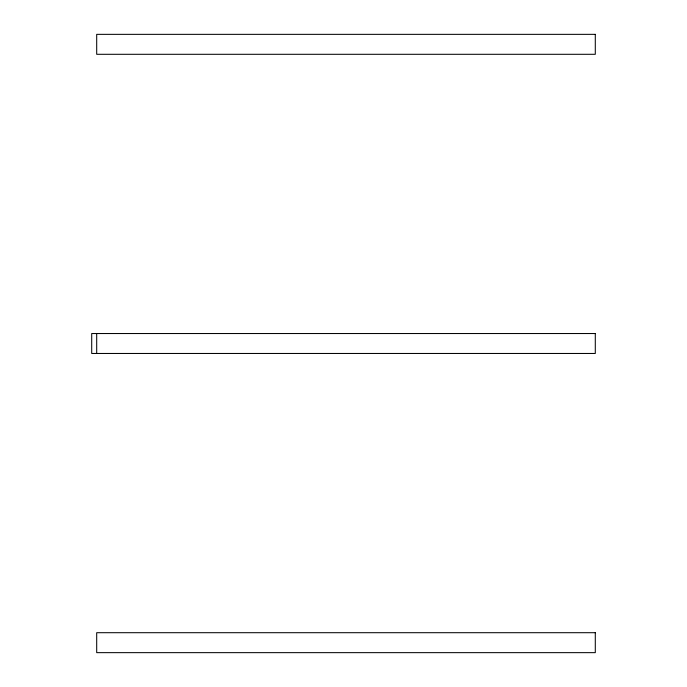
<?xml version="1.0" encoding="UTF-8"?>
<svg xmlns="http://www.w3.org/2000/svg" width="687" height="687" viewBox="0 0 687 687"><rect width="100%" height="100%" fill="white"/><g stroke="black" fill="none" stroke-linecap="round" stroke-linejoin="round"><path stroke-width="1.03" d="M96.695 333.53L96.695 353.47M595.294 34.35L96.695 34.35L96.695 54.299L595.294 54.299L595.294 34.35M595.294 333.53L91.706 333.53L91.706 353.47L595.294 353.47L595.294 333.53M595.294 632.701L96.695 632.701L96.695 652.65L595.294 652.65L595.294 632.701"/></g></svg>
